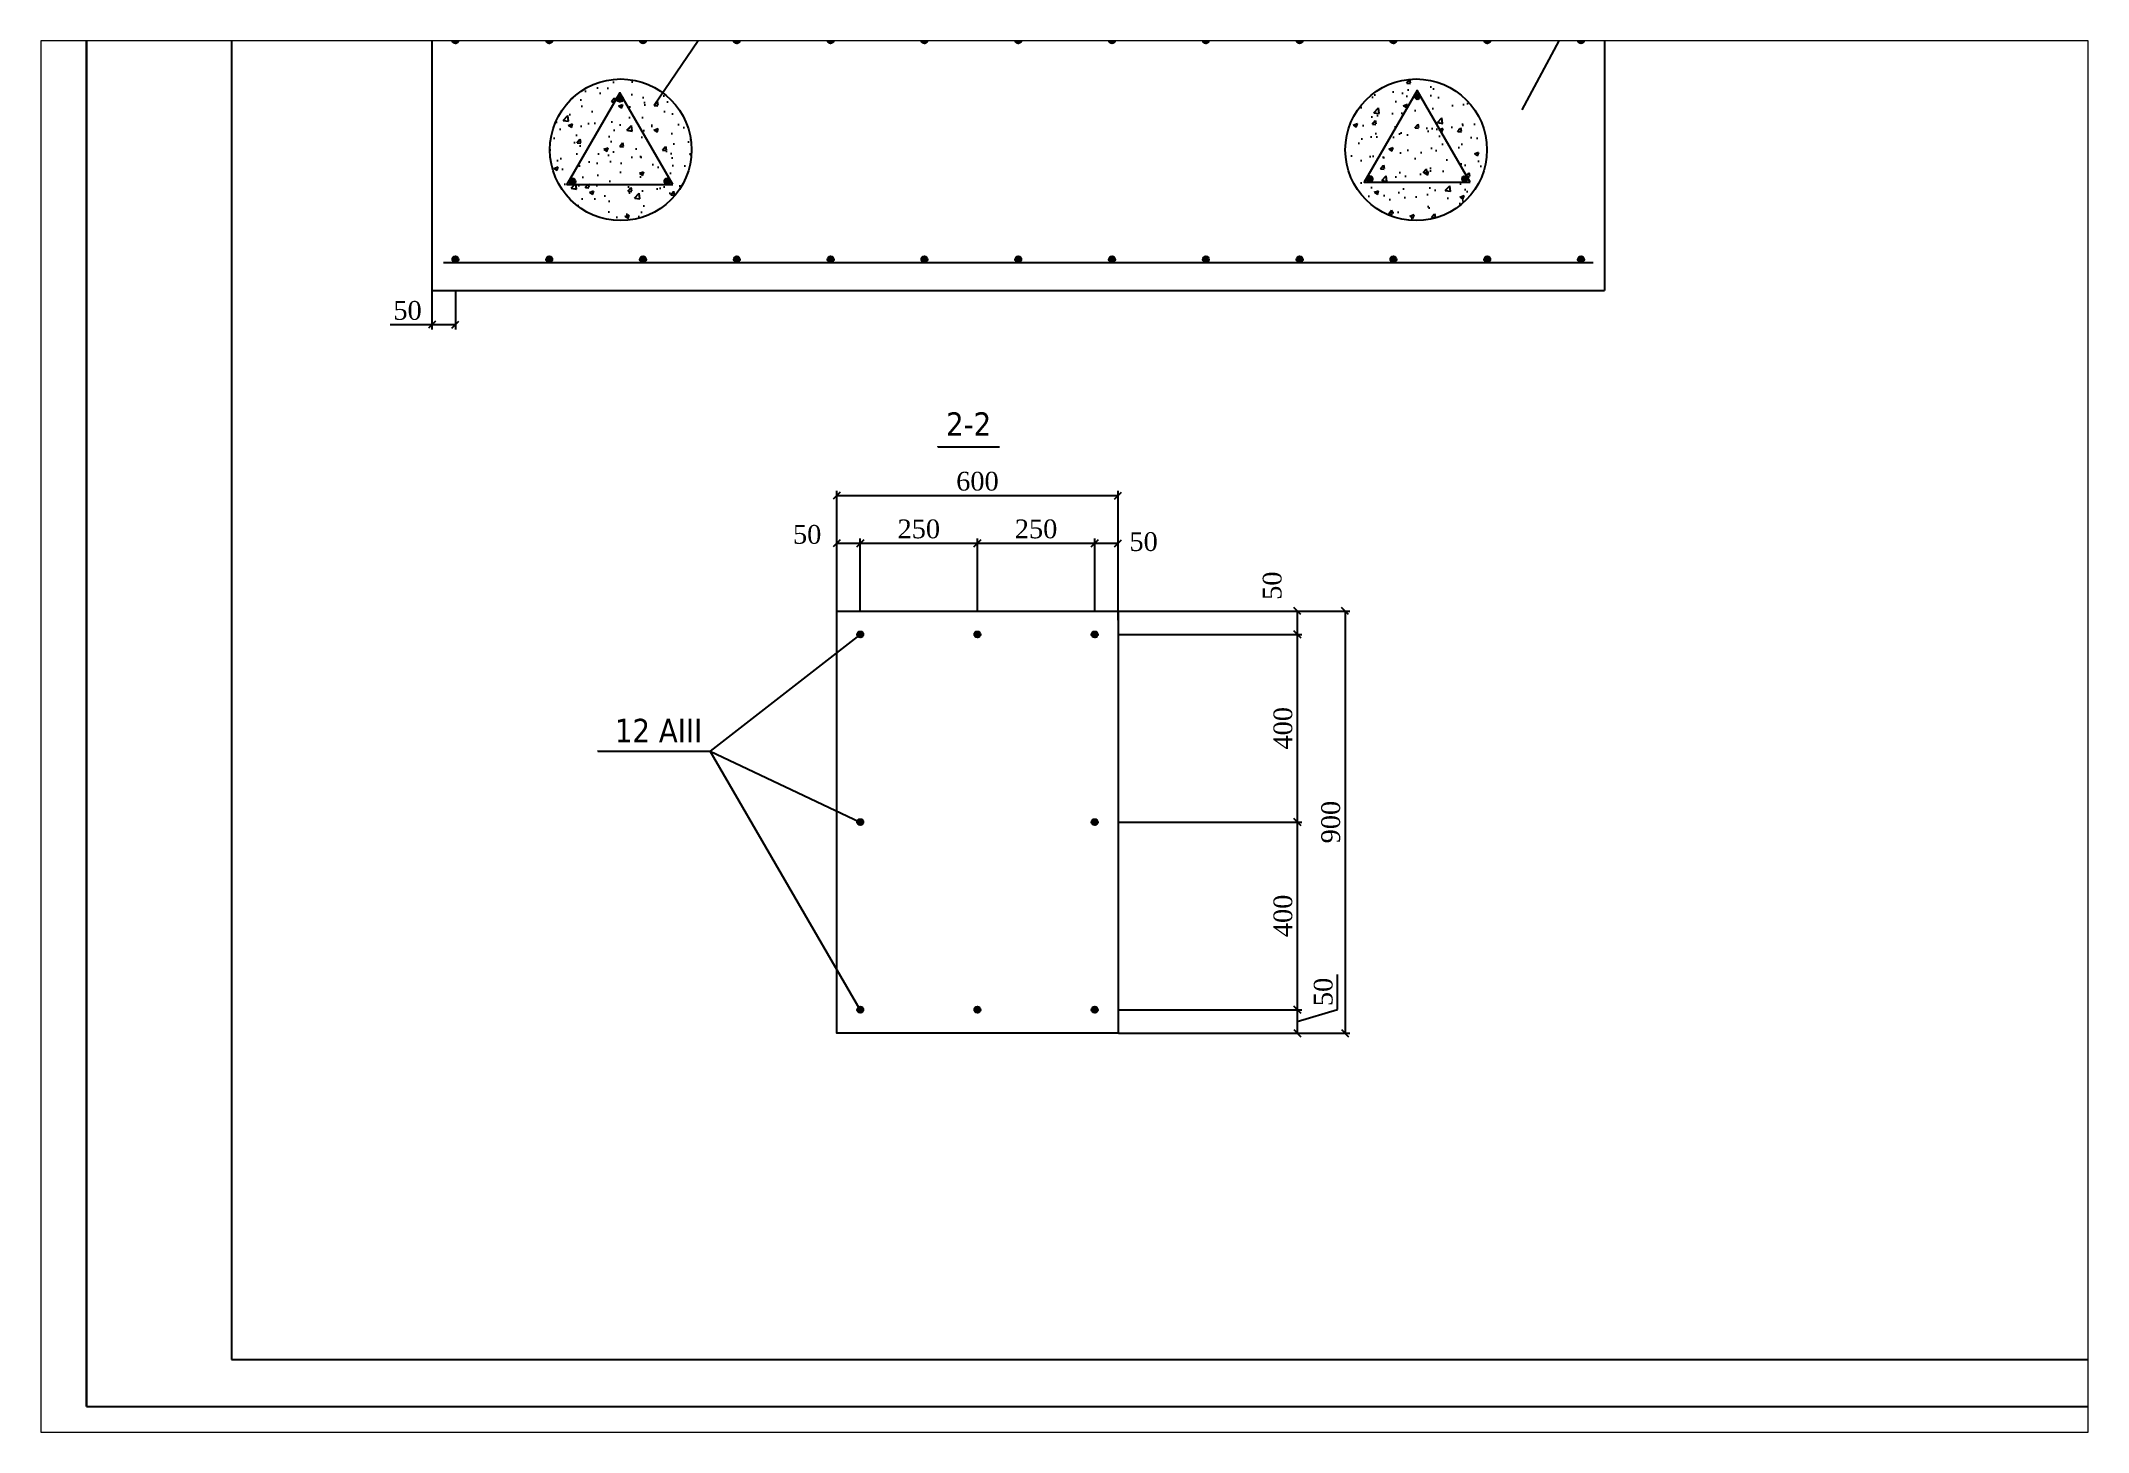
# Paper-space layout 'Layout1' of a CAD drawing. Header units: centimetres, sheet in millimetres. Extents: x 5 to 409, y 7 to 281.
# The model-space entities are those that its viewports show. They can reach past a viewport. Long polylines and large blocks are cut down to what shows.
import ezdxf

# ---------------------------------------------------------------- set-up
doc = ezdxf.new("R2010")
doc.units = ezdxf.units.CM
doc.header["$MEASUREMENT"] = 0
doc.styles.add('CН', font='')
doc.styles.get('CН').set_extended_font_data('Times New Roman Cyr')
doc.dimstyles.new('СИС', dxfattribs={"dimscale": 0, "dimtxt": 200, "dimasz": 150, "dimexe": 100, "dimexo": 0.625, "dimgap": 100, "dimtad": 1, "dimdsep": 46, "dimtxsty": 'CН', "dimblk": 'OBLIQUE', "dimcen": 2.5, "dimclrd": 3, "dimclre": 3, "dimclrt": 7, "dimadec": 0, "dimazin": 0, "dimtm": 1e-09, "dimtfac": 1, "dimtmove": 0, "dimatfit": 3, "dimldrblk": 'NONE', "dimfxl": 0, "dimtolj": 1, "dimtzin": 0, "dimarcsym": 0})
pattern_1 = [(50, (0, 0), (91.092334, -7.96954), [9.525, -104.775]), (355, (0, 0), (-17.62141, 95.52832), [7.62, -83.82]), (100.451, (7.59, -0.66), (73.47125, 87.55834), [8.095, -89.045]), (46.1842, (0, 25.4), (135.53952, -21.02116), [14.2875, -157.1625]), (96.6356, (11.3, 23.65), (118.70212, 123.71278), [12.1425, -133.5675]), (351.184, (0, 25.4), (118.7023, 123.71256), [11.43, -125.73]), (21, (12.7, 19.05), (75.80744, -51.13276), [9.525, -104.775]), (326, (12.7, 19.05), (30.90101, 92.09398), [7.62, -83.82]), (71.4514, (19.02, 14.79), (106.708245, 40.96143), [8.095, -89.045]), (37.5, (0, 0), (1.544302, 42.277519), [0, -82.804, 0, -85.09, 0, -84.1375]), (7.5, (0, 0), (33.409831, 50.090287), [0, -48.514, 0, -80.899, 0, -32.0675]), (327.5, (-28.32, 0), (67.795298, -2.864372), [0, -31.75, 0, -99.06, 0, -131.445]), (317.5, (-41.02, 0), (74.06459, 12.713246), [0, -41.275, 0, -65.786, 0, -93.345])]

# ---------------------------------------------------------------- blocks, each defined once
blk = doc.blocks.new('_Oblique')
at = {"color": 0, "lineweight": -2}
blk.add_line((-0.5, -0.5), (0.5, 0.5), dxfattribs=at)
blk = doc.blocks.new('*D21')
at = {"color": 3, "lineweight": -2}
for p, q in [((-76905.8, 52398.5), (-76515.8, 52398.5)), ((-76525.8, 52398.5), (-76525.8, 51998.5)), ((-76907, 51998.5), (-76515.8, 51998.5))]:
    blk.add_line(p, q, dxfattribs=at)
at = {"layer": 'Defpoints', "color": 0}
for p in [(-76906.4, 52398.5), (-76907.7, 51998.5), (-76525.8, 51998.5)]:
    blk.add_point(p, dxfattribs=at)
at = {"color": 3, "lineweight": -2, "xscale": 15, "yscale": 15, "zscale": 15}
for p, rotation in [((-76525.8, 52398.5), 90), ((-76525.8, 51998.5), 270)]:
    blk.add_blockref('_Oblique', p, dxfattribs=dict(at, rotation=rotation))
at = {"color": 7, "insert": (-76556.2, 52198.5), "char_height": 40, "attachment_point": 5, "rotation": 90, "style": 'CН'}
blk.add_mtext('\\A1;400', dxfattribs=at)
blk = doc.blocks.new('_None')
blk = doc.blocks.new('*D22')
at = {"color": 3, "lineweight": -2}
for p, q in [((-76907, 51998.5), (-76515.8, 51998.5)), ((-76525.8, 51998.5), (-76525.8, 51598.5)), ((-76907, 51598.5), (-76515.8, 51598.5))]:
    blk.add_line(p, q, dxfattribs=at)
at = {"layer": 'Defpoints', "color": 0}
for p in [(-76907.7, 51998.5), (-76907.7, 51598.5), (-76525.8, 51598.5)]:
    blk.add_point(p, dxfattribs=at)
at = {"color": 3, "lineweight": -2, "xscale": 15, "yscale": 15, "zscale": 15}
for p, rotation in [((-76525.8, 51998.5), 90), ((-76525.8, 51598.5), 270)]:
    blk.add_blockref('_Oblique', p, dxfattribs=dict(at, rotation=rotation))
at = {"color": 7, "insert": (-76556.2, 51798.5), "char_height": 40, "attachment_point": 5, "rotation": 90, "style": 'CН'}
blk.add_mtext('\\A1;400', dxfattribs=at)
blk = doc.blocks.new('*D23')
at = {"color": 3, "lineweight": -2}
for p, q in [((-76439.8, 51599.3), (-76439.8, 51673.5)), ((-76907, 51598.5), (-76515.8, 51598.5)), ((-76525.8, 51573.5), (-76439.8, 51599.3)), ((-76525.8, 51598.5), (-76525.8, 51548.5)), ((-76907, 51548.5), (-76515.8, 51548.5))]:
    blk.add_line(p, q, dxfattribs=at)
at = {"layer": 'Defpoints', "color": 0}
for p in [(-76907.7, 51598.5), (-76907.7, 51548.5), (-76525.8, 51548.5)]:
    blk.add_point(p, dxfattribs=at)
at = {"color": 3, "lineweight": -2, "xscale": 15, "yscale": 15, "zscale": 15}
for p, rotation in [((-76525.8, 51598.5), 90), ((-76525.8, 51548.5), 270)]:
    blk.add_blockref('_Oblique', p, dxfattribs=dict(at, rotation=rotation))
at = {"color": 7, "insert": (-76470.2, 51636.4), "char_height": 40, "attachment_point": 5, "rotation": 90, "style": 'CН'}
blk.add_mtext('\\A1;50', dxfattribs=at)
blk = doc.blocks.new('*D24')
at = {"color": 3, "lineweight": -2}
for p, q in [((-76907, 52448.5), (-76413.9, 52448.5)), ((-76423.9, 52448.5), (-76423.9, 51548.5)), ((-76905.8, 51548.5), (-76413.9, 51548.5))]:
    blk.add_line(p, q, dxfattribs=at)
at = {"layer": 'Defpoints', "color": 0}
for p in [(-76907.7, 52448.5), (-76906.4, 51548.5), (-76423.9, 51548.5)]:
    blk.add_point(p, dxfattribs=at)
at = {"color": 3, "lineweight": -2, "xscale": 15, "yscale": 15, "zscale": 15}
for p, rotation in [((-76423.9, 52448.5), 90), ((-76423.9, 51548.5), 270)]:
    blk.add_blockref('_Oblique', p, dxfattribs=dict(at, rotation=rotation))
at = {"color": 7, "insert": (-76454.3, 51998.5), "char_height": 40, "attachment_point": 5, "rotation": 90, "style": 'CН'}
blk.add_mtext('\\A1;900', dxfattribs=at)
blk = doc.blocks.new('*D25')
at = {"color": 3, "lineweight": -2}
for p, q in [((-76907, 52448.5), (-76515.8, 52448.5)), ((-76525.8, 52448.5), (-76525.8, 52398.5)), ((-76907, 52398.5), (-76515.8, 52398.5))]:
    blk.add_line(p, q, dxfattribs=at)
at = {"layer": 'Defpoints', "color": 0}
for p in [(-76907.7, 52448.5), (-76907.7, 52398.5), (-76525.8, 52398.5)]:
    blk.add_point(p, dxfattribs=at)
at = {"color": 3, "lineweight": -2, "xscale": 15, "yscale": 15, "zscale": 15}
for p, rotation in [((-76525.8, 52448.5), 90), ((-76525.8, 52398.5), 270)]:
    blk.add_blockref('_Oblique', p, dxfattribs=dict(at, rotation=rotation))
at = {"color": 7, "insert": (-76579.1, 52502.5), "char_height": 40, "attachment_point": 5, "rotation": 90, "style": 'CН'}
blk.add_mtext('\\A1;50', dxfattribs=at)
blk = doc.blocks.new('*D26')
at = {"color": 3, "lineweight": -2}
for p, q in [((-77507.7, 52449.2), (-77507.7, 52603)), ((-77457.7, 52449.2), (-77457.7, 52603)), ((-77507.7, 52593), (-77457.7, 52593))]:
    blk.add_line(p, q, dxfattribs=at)
at = {"layer": 'Defpoints', "color": 0}
for p in [(-77457.7, 52593), (-77507.7, 52448.5), (-77457.7, 52448.5)]:
    blk.add_point(p, dxfattribs=at)
at = {"color": 3, "lineweight": -2, "xscale": 15, "yscale": 15, "zscale": 15, "rotation": 180}
blk.add_blockref('_Oblique', (-77507.7, 52593), dxfattribs=at)
at = {"color": 3, "lineweight": -2, "xscale": 15, "yscale": 15, "zscale": 15}
blk.add_blockref('_Oblique', (-77457.7, 52593), dxfattribs=at)
at = {"color": 7, "insert": (-77570.8, 52611.6), "char_height": 40, "attachment_point": 5, "style": 'CН'}
blk.add_mtext('\\A1;50', dxfattribs=at)
blk = doc.blocks.new('*D27')
at = {"color": 3, "lineweight": -2}
for p, q in [((-77457.7, 52449.2), (-77457.7, 52603)), ((-77207.7, 52449.2), (-77207.7, 52603)), ((-77457.7, 52593), (-77207.7, 52593))]:
    blk.add_line(p, q, dxfattribs=at)
at = {"layer": 'Defpoints', "color": 0}
for p in [(-77207.7, 52593), (-77457.7, 52448.5), (-77207.7, 52448.5)]:
    blk.add_point(p, dxfattribs=at)
at = {"color": 3, "lineweight": -2, "xscale": 15, "yscale": 15, "zscale": 15, "rotation": 180}
blk.add_blockref('_Oblique', (-77457.7, 52593), dxfattribs=at)
at = {"color": 3, "lineweight": -2, "xscale": 15, "yscale": 15, "zscale": 15}
blk.add_blockref('_Oblique', (-77207.7, 52593), dxfattribs=at)
at = {"color": 7, "insert": (-77332.7, 52623.3), "char_height": 40, "attachment_point": 5, "style": 'CН'}
blk.add_mtext('\\A1;250', dxfattribs=at)
blk = doc.blocks.new('*D28')
at = {"color": 3, "lineweight": -2}
for p, q in [((-77207.7, 52449.2), (-77207.7, 52603)), ((-76957.7, 52449.2), (-76957.7, 52603)), ((-77207.7, 52593), (-76957.7, 52593))]:
    blk.add_line(p, q, dxfattribs=at)
at = {"layer": 'Defpoints', "color": 0}
for p in [(-76957.7, 52593), (-77207.7, 52448.5), (-76957.7, 52448.5)]:
    blk.add_point(p, dxfattribs=at)
at = {"color": 3, "lineweight": -2, "xscale": 15, "yscale": 15, "zscale": 15, "rotation": 180}
blk.add_blockref('_Oblique', (-77207.7, 52593), dxfattribs=at)
at = {"color": 3, "lineweight": -2, "xscale": 15, "yscale": 15, "zscale": 15}
blk.add_blockref('_Oblique', (-76957.7, 52593), dxfattribs=at)
at = {"color": 7, "insert": (-77082.7, 52623.3), "char_height": 40, "attachment_point": 5, "style": 'CН'}
blk.add_mtext('\\A1;250', dxfattribs=at)
blk = doc.blocks.new('*D29')
at = {"color": 3, "lineweight": -2}
for p, q in [((-76957.7, 52449.2), (-76957.7, 52603)), ((-76907.7, 52429.2), (-76907.7, 52603)), ((-76957.7, 52593), (-76907.7, 52593))]:
    blk.add_line(p, q, dxfattribs=at)
at = {"layer": 'Defpoints', "color": 0}
for p in [(-76907.7, 52593), (-76957.7, 52448.5), (-76907.7, 52428.5)]:
    blk.add_point(p, dxfattribs=at)
at = {"color": 3, "lineweight": -2, "xscale": 15, "yscale": 15, "zscale": 15, "rotation": 180}
blk.add_blockref('_Oblique', (-76957.7, 52593), dxfattribs=at)
at = {"color": 3, "lineweight": -2, "xscale": 15, "yscale": 15, "zscale": 15}
blk.add_blockref('_Oblique', (-76907.7, 52593), dxfattribs=at)
at = {"color": 7, "insert": (-76853.4, 52596.2), "char_height": 40, "attachment_point": 5, "style": 'CН'}
blk.add_mtext('\\A1;50', dxfattribs=at)
blk = doc.blocks.new('*D30')
at = {"color": 3, "lineweight": -2}
for p, q in [((-77507.7, 52449.2), (-77507.7, 52704.6)), ((-77507.7, 52694.6), (-76907.7, 52694.6)), ((-76907.7, 52449.2), (-76907.7, 52704.6))]:
    blk.add_line(p, q, dxfattribs=at)
at = {"layer": 'Defpoints', "color": 0}
for p in [(-76907.7, 52694.6), (-77507.7, 52448.5), (-76907.7, 52448.5)]:
    blk.add_point(p, dxfattribs=at)
at = {"color": 3, "lineweight": -2, "xscale": 15, "yscale": 15, "zscale": 15, "rotation": 180}
blk.add_blockref('_Oblique', (-77507.7, 52694.6), dxfattribs=at)
at = {"color": 3, "lineweight": -2, "xscale": 15, "yscale": 15, "zscale": 15}
blk.add_blockref('_Oblique', (-76907.7, 52694.6), dxfattribs=at)
at = {"color": 7, "insert": (-77207.7, 52725), "char_height": 40, "attachment_point": 5, "style": 'CН'}
blk.add_mtext('\\A1;600', dxfattribs=at)
blk = doc.blocks.new('*D42')
at = {"color": 3, "lineweight": -2}
for p, q in [((-78370.7, 53131.1), (-78370.7, 53048.7)), ((-78320.7, 53131.1), (-78320.7, 53048.7)), ((-78370.7, 53058.7), (-78459.8, 53058.7)), ((-78320.7, 53058.7), (-78370.7, 53058.7))]:
    blk.add_line(p, q, dxfattribs=at)
at = {"layer": 'Defpoints', "color": 0}
for p in [(-78370.7, 53131.7), (-78320.7, 53131.7), (-78370.7, 53058.7)]:
    blk.add_point(p, dxfattribs=at)
at = {"color": 3, "lineweight": -2, "xscale": 15, "yscale": 15, "zscale": 15, "rotation": 180}
blk.add_blockref('_Oblique', (-78370.7, 53058.7), dxfattribs=at)
at = {"color": 3, "lineweight": -2, "xscale": 15, "yscale": 15, "zscale": 15}
blk.add_blockref('_Oblique', (-78320.7, 53058.7), dxfattribs=at)
at = {"color": 7, "insert": (-78422.8, 53089.1), "char_height": 40, "attachment_point": 5, "style": 'CН'}
blk.add_mtext('\\A1;50', dxfattribs=at)

msp = doc.modelspace()

# ---------------------------------------------------------------- hatches: boundary and pattern name
h = msp.add_hatch()
h.set_pattern_fill('LINE', color=256, scale=0.3, angle=45, style=0)
h.set_pattern_definition([(45, (-79821.25, 52059.8922), (-0.6735192, 0.6735192), [])])
h.paths.add_polyline_path([(-78327.229, 53665.227, 1), (-78314.199, 53665.227, 1)])
h = msp.add_hatch()
h.set_pattern_fill('LINE', color=256, scale=0.3, angle=45, style=0)
h.set_pattern_definition([(45, (-79621.25, 52059.8922), (-0.6735192, 0.6735192), [])])
h.paths.add_polyline_path([(-78127.229, 53665.227, 1), (-78114.199, 53665.227, 1)])
h = msp.add_hatch()
h.set_pattern_fill('LINE', color=256, scale=0.3, angle=45, style=0)
h.set_pattern_definition([(45, (-79421.3, 52059.8922), (-0.6735192, 0.6735192), [])])
h.paths.add_polyline_path([(-77927.279, 53665.227, 1), (-77914.249, 53665.227, 1)])
h = msp.add_hatch()
h.set_pattern_fill('LINE', color=256, scale=0.3, angle=45, style=0)
h.set_pattern_definition([(45, (-79221.3, 52059.8922), (-0.6735192, 0.6735192), [])])
h.paths.add_polyline_path([(-77727.279, 53665.227, 1), (-77714.249, 53665.227, 1)])
h = msp.add_hatch()
h.set_pattern_fill('LINE', color=256, scale=0.3, angle=45, style=0)
h.set_pattern_definition([(45, (-79021.3, 52059.8922), (-0.6735192, 0.6735192), [])])
h.paths.add_polyline_path([(-77527.279, 53665.227, 1), (-77514.249, 53665.227, 1)])
h = msp.add_hatch()
h.set_pattern_fill('LINE', color=256, scale=0.3, angle=45, style=0)
h.set_pattern_definition([(45, (-78821.3, 52059.8922), (-0.6735192, 0.6735192), [])])
h.paths.add_polyline_path([(-77327.279, 53665.227, 1), (-77314.249, 53665.227, 1)])
h = msp.add_hatch()
h.set_pattern_fill('LINE', color=256, scale=0.3, angle=45, style=0)
h.set_pattern_definition([(45, (-78621.3, 52059.8922), (-0.6735192, 0.6735192), [])])
h.paths.add_polyline_path([(-77127.279, 53665.227, 1), (-77114.249, 53665.227, 1)])
h = msp.add_hatch()
h.set_pattern_fill('LINE', color=256, scale=0.3, angle=45, style=0)
h.set_pattern_definition([(45, (-78421.3, 52059.8922), (-0.6735192, 0.6735192), [])])
h.paths.add_polyline_path([(-76927.279, 53665.227, 1), (-76914.249, 53665.227, 1)])
h = msp.add_hatch()
h.set_pattern_fill('LINE', color=256, scale=0.3, angle=45, style=0)
h.set_pattern_definition([(45, (-78221.3, 52059.8922), (-0.6735192, 0.6735192), [])])
h.paths.add_polyline_path([(-76727.279, 53665.227, 1), (-76714.249, 53665.227, 1)])
h = msp.add_hatch()
h.set_pattern_fill('LINE', color=256, scale=0.3, angle=45, style=0)
h.set_pattern_definition([(45, (-78021.3, 52059.8922), (-0.6735192, 0.6735192), [])])
h.paths.add_polyline_path([(-76527.279, 53665.227, 1), (-76514.249, 53665.227, 1)])
h = msp.add_hatch()
h.set_pattern_fill('LINE', color=256, scale=0.3, angle=45, style=0)
h.set_pattern_definition([(45, (-77821.3, 52059.8922), (-0.6735192, 0.6735192), [])])
h.paths.add_polyline_path([(-76327.279, 53665.227, 1), (-76314.249, 53665.227, 1)])
h = msp.add_hatch()
h.set_pattern_fill('LINE', color=256, scale=0.3, angle=45, style=0)
h.set_pattern_definition([(45, (-77621.3, 52059.8922), (-0.6735192, 0.6735192), [])])
h.paths.add_polyline_path([(-76127.279, 53665.227, 1), (-76114.249, 53665.227, 1)])
h = msp.add_hatch()
h.set_pattern_fill('LINE', color=256, scale=0.3, angle=45, style=0)
h.set_pattern_definition([(45, (-77421.3, 52059.8922), (-0.6735192, 0.6735192), [])])
h.paths.add_polyline_path([(-75927.279, 53665.227, 1), (-75914.249, 53665.227, 1)])
h = msp.add_hatch()
h.set_pattern_fill('AR-CONC', color=256, scale=0.5, style=0)
h.set_pattern_definition(pattern_1)
h.paths.add_polyline_path([(-77963.627, 53542.099, -0.06495196), (-77963.409, 53540.427, -1), (-77976.44, 53540.427, -0.66732702), (-77965.328, 53545.045), (-77970.135, 53553.371), (-78082.907, 53358.044), (-78072.748, 53358.044, -0.36148307), (-78078.076, 53364.45, -1), (-78065.045, 53364.45, -0.36148307), (-78070.373, 53358.044), (-77857.363, 53358.044)], flags=16)
h.paths.add_polyline_path([(-77862.186, 53364.604, -1), (-77875.217, 53364.604, -1)], flags=0)
h.paths.add_polyline_path([(-78119.26, 53431.742, 1), (-77817.26, 53431.742, 1)])
h.paths.add_polyline_path([(-77857.363, 53358.044), (-78070.373, 53358.044, -0.09191999), (-78072.748, 53358.044), (-78082.907, 53358.044), (-77970.135, 53553.371), (-77965.328, 53545.045, -0.13285108), (-77963.627, 53542.099)], flags=16)
h = msp.add_hatch()
h.set_pattern_fill('AR-CONC', color=256, scale=0.5, style=0)
h.set_pattern_definition(pattern_1)
h.paths.add_polyline_path([(-76270.135, 53558.454), (-76382.907, 53363.127), (-76372.748, 53363.127, -0.36148307), (-76378.076, 53369.533, -1), (-76365.045, 53369.533, -0.36148307), (-76370.373, 53363.127), (-76157.363, 53363.127)], flags=16)
h.paths.add_polyline_path([(-76423.304, 53431.742, 1), (-76121.304, 53431.742, 1)])
h.paths.add_polyline_path([(-76157.363, 53363.127), (-76370.373, 53363.127, -0.09191999), (-76372.748, 53363.127), (-76382.907, 53363.127), (-76270.135, 53558.454)], flags=16)
h = msp.add_hatch()
h.set_pattern_fill('LINE', color=256, scale=0.3, angle=45, style=0)
h.set_pattern_definition([(45, (-79470.4603, 51935.0928), (-0.6735192, 0.6735192), [])])
h.paths.add_polyline_path([(-77976.44, 53540.427, 1), (-77963.409, 53540.427, 1)])
h = msp.add_hatch()
h.set_pattern_fill('LINE', color=256, scale=0.3, angle=45, style=0)
h.set_pattern_definition([(45, (-77770.4603, 51940.176), (-0.6735192, 0.6735192), [])])
h.paths.add_polyline_path([(-76276.44, 53545.511, 1), (-76263.409, 53545.511, 1)])
h = msp.add_hatch()
h.set_pattern_fill('LINE', color=256, scale=0.3, angle=45, style=0)
h.set_pattern_definition([(45, (-79572.0965, 51759.1157), (-0.6735192, 0.6735192), [])])
h.paths.add_polyline_path([(-78078.076, 53364.45, 1), (-78065.045, 53364.45, 1)])
h = msp.add_hatch()
h.set_pattern_fill('LINE', color=256, scale=0.3, angle=45, style=0)
h.set_pattern_definition([(45, (-79369.2376, 51759.2693), (-0.6735192, 0.6735192), [])])
h.paths.add_polyline_path([(-77875.217, 53364.604, 1), (-77862.186, 53364.604, 1)])
h = msp.add_hatch()
h.set_pattern_fill('LINE', color=256, scale=0.3, angle=45, style=0)
h.set_pattern_definition([(45, (-77872.0966, 51764.19885), (-0.6735192, 0.6735192), [])])
h.paths.add_polyline_path([(-76378.076, 53369.533, 1), (-76365.045, 53369.533, 1)])
h = msp.add_hatch()
h.set_pattern_fill('LINE', color=256, scale=0.3, angle=45, style=0)
h.set_pattern_definition([(45, (-77669.2376, 51764.3525), (-0.6735192, 0.6735192), [])])
h.paths.add_polyline_path([(-76175.217, 53369.687, 1), (-76162.186, 53369.687, 1)])
h = msp.add_hatch()
h.set_pattern_fill('LINE', color=256, scale=0.3, angle=45, style=0)
h.set_pattern_definition([(45, (-79821.2497, 51592.92265), (-0.6735192, 0.6735192), [])])
h.paths.add_polyline_path([(-78327.229, 53198.257, 1), (-78314.198, 53198.257, 1)])
h = msp.add_hatch()
h.set_pattern_fill('LINE', color=256, scale=0.3, angle=45, style=0)
h.set_pattern_definition([(45, (-79621.2497, 51592.92265), (-0.6735192, 0.6735192), [])])
h.paths.add_polyline_path([(-78127.229, 53198.257, 1), (-78114.198, 53198.257, 1)])
h = msp.add_hatch()
h.set_pattern_fill('LINE', color=256, scale=0.3, angle=45, style=0)
h.set_pattern_definition([(45, (-79421.2497, 51592.92265), (-0.6735192, 0.6735192), [])])
h.paths.add_polyline_path([(-77927.229, 53198.257, 1), (-77914.198, 53198.257, 1)])
h = msp.add_hatch()
h.set_pattern_fill('LINE', color=256, scale=0.3, angle=45, style=0)
h.set_pattern_definition([(45, (-79221.2497, 51592.92265), (-0.6735192, 0.6735192), [])])
h.paths.add_polyline_path([(-77727.229, 53198.257, 1), (-77714.198, 53198.257, 1)])
h = msp.add_hatch()
h.set_pattern_fill('LINE', color=256, scale=0.3, angle=45, style=0)
h.set_pattern_definition([(45, (-79021.2497, 51592.92265), (-0.6735192, 0.6735192), [])])
h.paths.add_polyline_path([(-77527.229, 53198.257, 1), (-77514.198, 53198.257, 1)])
h = msp.add_hatch()
h.set_pattern_fill('LINE', color=256, scale=0.3, angle=45, style=0)
h.set_pattern_definition([(45, (-78821.2497, 51592.92265), (-0.6735192, 0.6735192), [])])
h.paths.add_polyline_path([(-77327.229, 53198.257, 1), (-77314.198, 53198.257, 1)])
h = msp.add_hatch()
h.set_pattern_fill('LINE', color=256, scale=0.3, angle=45, style=0)
h.set_pattern_definition([(45, (-78621.2497, 51592.92265), (-0.6735192, 0.6735192), [])])
h.paths.add_polyline_path([(-77127.229, 53198.257, 1), (-77114.198, 53198.257, 1)])
h = msp.add_hatch()
h.set_pattern_fill('LINE', color=256, scale=0.3, angle=45, style=0)
h.set_pattern_definition([(45, (-78421.2497, 51592.92265), (-0.6735192, 0.6735192), [])])
h.paths.add_polyline_path([(-76927.229, 53198.257, 1), (-76914.198, 53198.257, 1)])
h = msp.add_hatch()
h.set_pattern_fill('LINE', color=256, scale=0.3, angle=45, style=0)
h.set_pattern_definition([(45, (-78221.2497, 51592.92265), (-0.6735192, 0.6735192), [])])
h.paths.add_polyline_path([(-76727.229, 53198.257, 1), (-76714.198, 53198.257, 1)])
h = msp.add_hatch()
h.set_pattern_fill('LINE', color=256, scale=0.3, angle=45, style=0)
h.set_pattern_definition([(45, (-78021.2497, 51592.92265), (-0.6735192, 0.6735192), [])])
h.paths.add_polyline_path([(-76527.229, 53198.257, 1), (-76514.198, 53198.257, 1)])
h = msp.add_hatch()
h.set_pattern_fill('LINE', color=256, scale=0.3, angle=45, style=0)
h.set_pattern_definition([(45, (-77821.2497, 51592.92265), (-0.6735192, 0.6735192), [])])
h.paths.add_polyline_path([(-76327.229, 53198.257, 1), (-76314.198, 53198.257, 1)])
h = msp.add_hatch()
h.set_pattern_fill('LINE', color=256, scale=0.3, angle=45, style=0)
h.set_pattern_definition([(45, (-77621.2497, 51592.92265), (-0.6735192, 0.6735192), [])])
h.paths.add_polyline_path([(-76127.229, 53198.257, 1), (-76114.198, 53198.257, 1)])
h = msp.add_hatch()
h.set_pattern_fill('LINE', color=256, scale=0.3, angle=45, style=0)
h.set_pattern_definition([(45, (-77421.2497, 51592.92265), (-0.6735192, 0.6735192), [])])
h.paths.add_polyline_path([(-75927.229, 53198.257, 1), (-75914.198, 53198.257, 1)])
h = msp.add_hatch()
h.set_pattern_fill('LINE', color=256, scale=0.3, angle=45, style=0)
h.set_pattern_definition([(45, (-78958.1998, 50793.2039), (-0.6735192, 0.6735192), [])])
h.paths.add_polyline_path([(-77464.179, 52398.538, 1), (-77451.149, 52398.538, 1)])
h = msp.add_hatch()
h.set_pattern_fill('LINE', color=256, scale=0.3, angle=45, style=0)
h.set_pattern_definition([(45, (-78708.1998, 50793.2039), (-0.6735192, 0.6735192), [])])
h.paths.add_polyline_path([(-77214.179, 52398.538, 1), (-77201.149, 52398.538, 1)])
h = msp.add_hatch()
h.set_pattern_fill('LINE', color=256, scale=0.3, angle=45, style=0)
h.set_pattern_definition([(45, (-78458.1998, 50793.2039), (-0.6735192, 0.6735192), [])])
h.paths.add_polyline_path([(-76964.179, 52398.538, 1), (-76951.149, 52398.538, 1)])
h = msp.add_hatch()
h.set_pattern_fill('LINE', color=256, scale=0.3, angle=45, style=0)
h.set_pattern_definition([(45, (-78958.1998, 50393.2039), (-0.6735192, 0.6735192), [])])
h.paths.add_polyline_path([(-77464.179, 51998.538, 1), (-77451.149, 51998.538, 1)])
h = msp.add_hatch()
h.set_pattern_fill('LINE', color=256, scale=0.3, angle=45, style=0)
h.set_pattern_definition([(45, (-78458.1998, 50393.2039), (-0.6735192, 0.6735192), [])])
h.paths.add_polyline_path([(-76964.179, 51998.538, 1), (-76951.149, 51998.538, 1)])
h = msp.add_hatch()
h.set_pattern_fill('LINE', color=256, scale=0.3, angle=45, style=0)
h.set_pattern_definition([(45, (-78958.1998, 49993.2039), (-0.6735192, 0.6735192), [])])
h.paths.add_polyline_path([(-77464.179, 51598.538, 1), (-77451.149, 51598.538, 1)])
h = msp.add_hatch()
h.set_pattern_fill('LINE', color=256, scale=0.3, angle=45, style=0)
h.set_pattern_definition([(45, (-78708.1998, 49993.2039), (-0.6735192, 0.6735192), [])])
h.paths.add_polyline_path([(-77214.179, 51598.538, 1), (-77201.149, 51598.538, 1)])
h = msp.add_hatch()
h.set_pattern_fill('LINE', color=256, scale=0.3, angle=45, style=0)
h.set_pattern_definition([(45, (-78458.1998, 49993.2039), (-0.6735192, 0.6735192), [])])
h.paths.add_polyline_path([(-76964.179, 51598.538, 1), (-76951.149, 51598.538, 1)])

# ---------------------------------------------------------------- linework, layer by layer
for p, q in [((-79107.673, 50752.54), (-79107.673, 56645.225)), ((-79107.673, 56645.225), (-79107.673, 50752.54)), ((-78797.968, 56542.54), (-78797.968, 50852.54)), ((-75471.041, 54591.443), (-76046.821, 53517.291)), ((-76320.764, 53665.227), (-76320.243, 54005.94)), ((-78797.968, 50852.54), (-70807.673, 50852.54)), ((-79107.673, 50752.54), (-70707.673, 50752.54))]:
    msp.add_line(p, q)
for points in [[(-77578.445, 53994.327), (-77897.072, 53526.509)], [(-76520.764, 53665.227), (-76320.243, 54005.804), (-76080.378, 54005.86)], [(-78370.714, 53731.742), (-78370.714, 53131.742)], [(-75870.714, 53731.742), (-75870.714, 53131.742)], [(-78346.238, 53671.742), (-75895.189, 53671.742)], [(-78346.238, 53191.742), (-75895.189, 53191.742)], [(-78370.714, 53131.742), (-75870.714, 53131.742)], [(-77292.261, 52798.367), (-77292.261, 52798.367), (-77160.596, 52798.398)], [(-77507.664, 52448.538), (-76907.664, 52448.538), (-76907.664, 51548.538), (-77507.664, 51548.538), (-77507.664, 52448.538)], [(-77457.664, 52398.538), (-77777.411, 52149.873)], [(-78017.276, 52149.816), (-78017.276, 52149.816), (-77777.411, 52149.873)], [(-77457.664, 51598.538), (-77777.411, 52149.873), (-77457.664, 51998.538)]]:
    msp.add_lwpolyline(points)
for points in [[(-76157.363, 53363.127), (-76270.135, 53558.454), (-76382.907, 53363.127)], [(-77857.363, 53358.044), (-77970.135, 53553.371), (-78082.907, 53358.044)]]:
    msp.add_lwpolyline(points, close=True)
for centre, radius in [((-78320.714, 53665.227), 6.515), ((-78120.714, 53665.227), 6.515), ((-77920.764, 53665.227), 6.515), ((-77720.764, 53665.227), 6.515), ((-77520.764, 53665.227), 6.515), ((-77320.764, 53665.227), 6.515), ((-77120.764, 53665.227), 6.515), ((-76920.764, 53665.227), 6.515), ((-76720.764, 53665.227), 6.515), ((-76520.764, 53665.227), 6.515), ((-76320.764, 53665.227), 6.515), ((-76120.764, 53665.227), 6.515), ((-75920.764, 53665.227), 6.515), ((-77968.26, 53431.742), 151), ((-76272.304, 53431.742), 151), ((-77969.924, 53540.427), 6.515), ((-78071.561, 53364.45), 6.515), ((-77868.702, 53364.604), 6.515), ((-76371.561, 53369.533), 6.515), ((-78320.714, 53198.257), 6.515), ((-78120.714, 53198.257), 6.515), ((-77920.714, 53198.257), 6.515), ((-77720.714, 53198.257), 6.515), ((-77520.714, 53198.257), 6.515), ((-77320.714, 53198.257), 6.515), ((-77120.714, 53198.257), 6.515), ((-76920.714, 53198.257), 6.515), ((-76720.714, 53198.257), 6.515), ((-76520.714, 53198.257), 6.515), ((-76320.714, 53198.257), 6.515), ((-76120.714, 53198.257), 6.515), ((-75920.714, 53198.257), 6.515), ((-77457.664, 52398.538), 6.515), ((-77207.664, 52398.538), 6.515), ((-76957.664, 52398.538), 6.515), ((-77457.664, 51998.538), 6.515), ((-76957.664, 51998.538), 6.515), ((-77457.664, 51598.538), 6.515), ((-77207.664, 51598.538), 6.515), ((-76957.664, 51598.538), 6.515)]:
    msp.add_circle(centre, radius)

# ---------------------------------------------------------------- texts
at = {"char_height": 50, "attachment_point": 1}
for s, insert, width in [('{\\fTahoma|b0|i0|c0|p32;2-2}', (-77274.721, 52872.105), 313.03468), ('{\\fTahoma|b0|i0|c204|p32;12 А\\fTahoma|b0|i0|c0|p32;III}', (-77980.84, 52218.663), 313.0347)]:
    msp.add_mtext(s, dxfattribs=dict(at, insert=insert, width=width))

# ---------------------------------------------------------------- dimensions: what is measured, and where the dimension line sits
for base, p1, p2, angle, override, picture, middle in [((-78370.714, 53058.744), (-78320.714, 53131.742), (-78370.714, 53131.742), 180, {"dimscale": 1, "dimtxt": 40, "dimasz": 15, "dimexe": 10, "dimgap": 10}, '*D42', (-78422.779, 53089.09)), ((-76423.9, 51548.538), (-76907.664, 52448.538), (-76906.414, 51548.538), 90, {"dimscale": 1, "dimtxt": 40, "dimasz": 15, "dimexe": 10, "dimgap": 10}, '*D24', (-76454.303, 51998.538)), ((-76525.846, 51998.538), (-76906.414, 52398.538), (-76907.664, 51998.538), 90, {"dimscale": 1, "dimtxt": 40, "dimasz": 15, "dimexe": 10, "dimgap": 10}, '*D21', (-76556.192, 52198.538)), ((-76525.846, 51598.538), (-76907.664, 51998.538), (-76907.664, 51598.538), 90, {"dimscale": 1, "dimtxt": 40, "dimasz": 15, "dimexe": 10, "dimgap": 10, "dimtmove": 1}, '*D22', (-76556.192, 51798.538)), ((-76525.846, 51548.538), (-76907.664, 51598.538), (-76907.664, 51548.538), 90, {"dimscale": 1, "dimtxt": 40, "dimasz": 15, "dimexe": 10, "dimgap": 10, "dimtmove": 1}, '*D23', (-76470.154, 51609.35))]:
    dim = msp.add_linear_dim(base=base, p1=p1, p2=p2, angle=angle, dimstyle='СИС', override=override)
    dim.commit()
    dim.dimension.update_dxf_attribs({"geometry": picture, "text_midpoint": middle})
for base, p1, p2, override, picture, middle in [((-76907.664, 52694.61), (-77507.664, 52448.538), (-76907.664, 52448.538), {"dimscale": 1, "dimtxt": 40, "dimasz": 15, "dimexe": 10, "dimgap": 10}, '*D30', (-77207.664, 52724.956)), ((-77207.664, 52592.987), (-77457.664, 52448.538), (-77207.664, 52448.538), {"dimscale": 1, "dimtxt": 40, "dimasz": 15, "dimexe": 10, "dimgap": 10, "dimtmove": 1}, '*D27', (-77332.664, 52623.334)), ((-76957.664, 52592.987), (-77207.664, 52448.538), (-76957.664, 52448.538), {"dimscale": 1, "dimtxt": 40, "dimasz": 15, "dimexe": 10, "dimgap": 10, "dimtmove": 1}, '*D28', (-77082.664, 52623.334))]:
    dim = msp.add_linear_dim(base=base, p1=p1, p2=p2, dimstyle='СИС', override=override)
    dim.commit()
    dim.dimension.update_dxf_attribs({"geometry": picture, "text_midpoint": middle})
for base, p1, p2, override, picture, middle in [((-77457.664, 52592.981), (-77507.664, 52448.538), (-77457.664, 52448.538), {"dimscale": 1, "dimtxt": 40, "dimasz": 15, "dimexe": 10, "dimgap": 10, "dimtad": 3, "dimtmove": 2}, '*D26', (-77570.843, 52611.641)), ((-76907.664, 52592.987), (-76957.664, 52448.538), (-76907.664, 52428.538), {"dimscale": 1, "dimtxt": 40, "dimasz": 15, "dimexe": 10, "dimgap": 10, "dimtmove": 2}, '*D29', (-76853.408, 52596.221))]:
    dim = msp.add_linear_dim(base=base, p1=p1, p2=p2, dimstyle='СИС', override=override)
    dim.commit()
    dim.dimension.update_dxf_attribs({"geometry": picture, "text_midpoint": middle, "dimtype": 160})
dim = msp.add_linear_dim(base=(-76525.846, 52398.538), p1=(-76907.664, 52448.538), p2=(-76907.664, 52398.538), angle=90, dimstyle='СИС', override={"dimscale": 1, "dimtxt": 40, "dimasz": 15, "dimexe": 10, "dimgap": 10, "dimtmove": 2})
dim.commit()
dim.dimension.update_dxf_attribs({"geometry": '*D25', "text_midpoint": (-76579.119, 52502.546), "dimtype": 160})

psp = doc.layouts.get("Layout1")

# ---------------------------------------------------------------- viewports
at = {"layer": '0'}
psp.add_viewport(center=(207.02, 144.35), size=(403.2, 273.9538), view_center_point=(-77022.104, 52181.037), view_height=2965.70849, dxfattribs=at)

doc.saveas('drawing.dxf')
